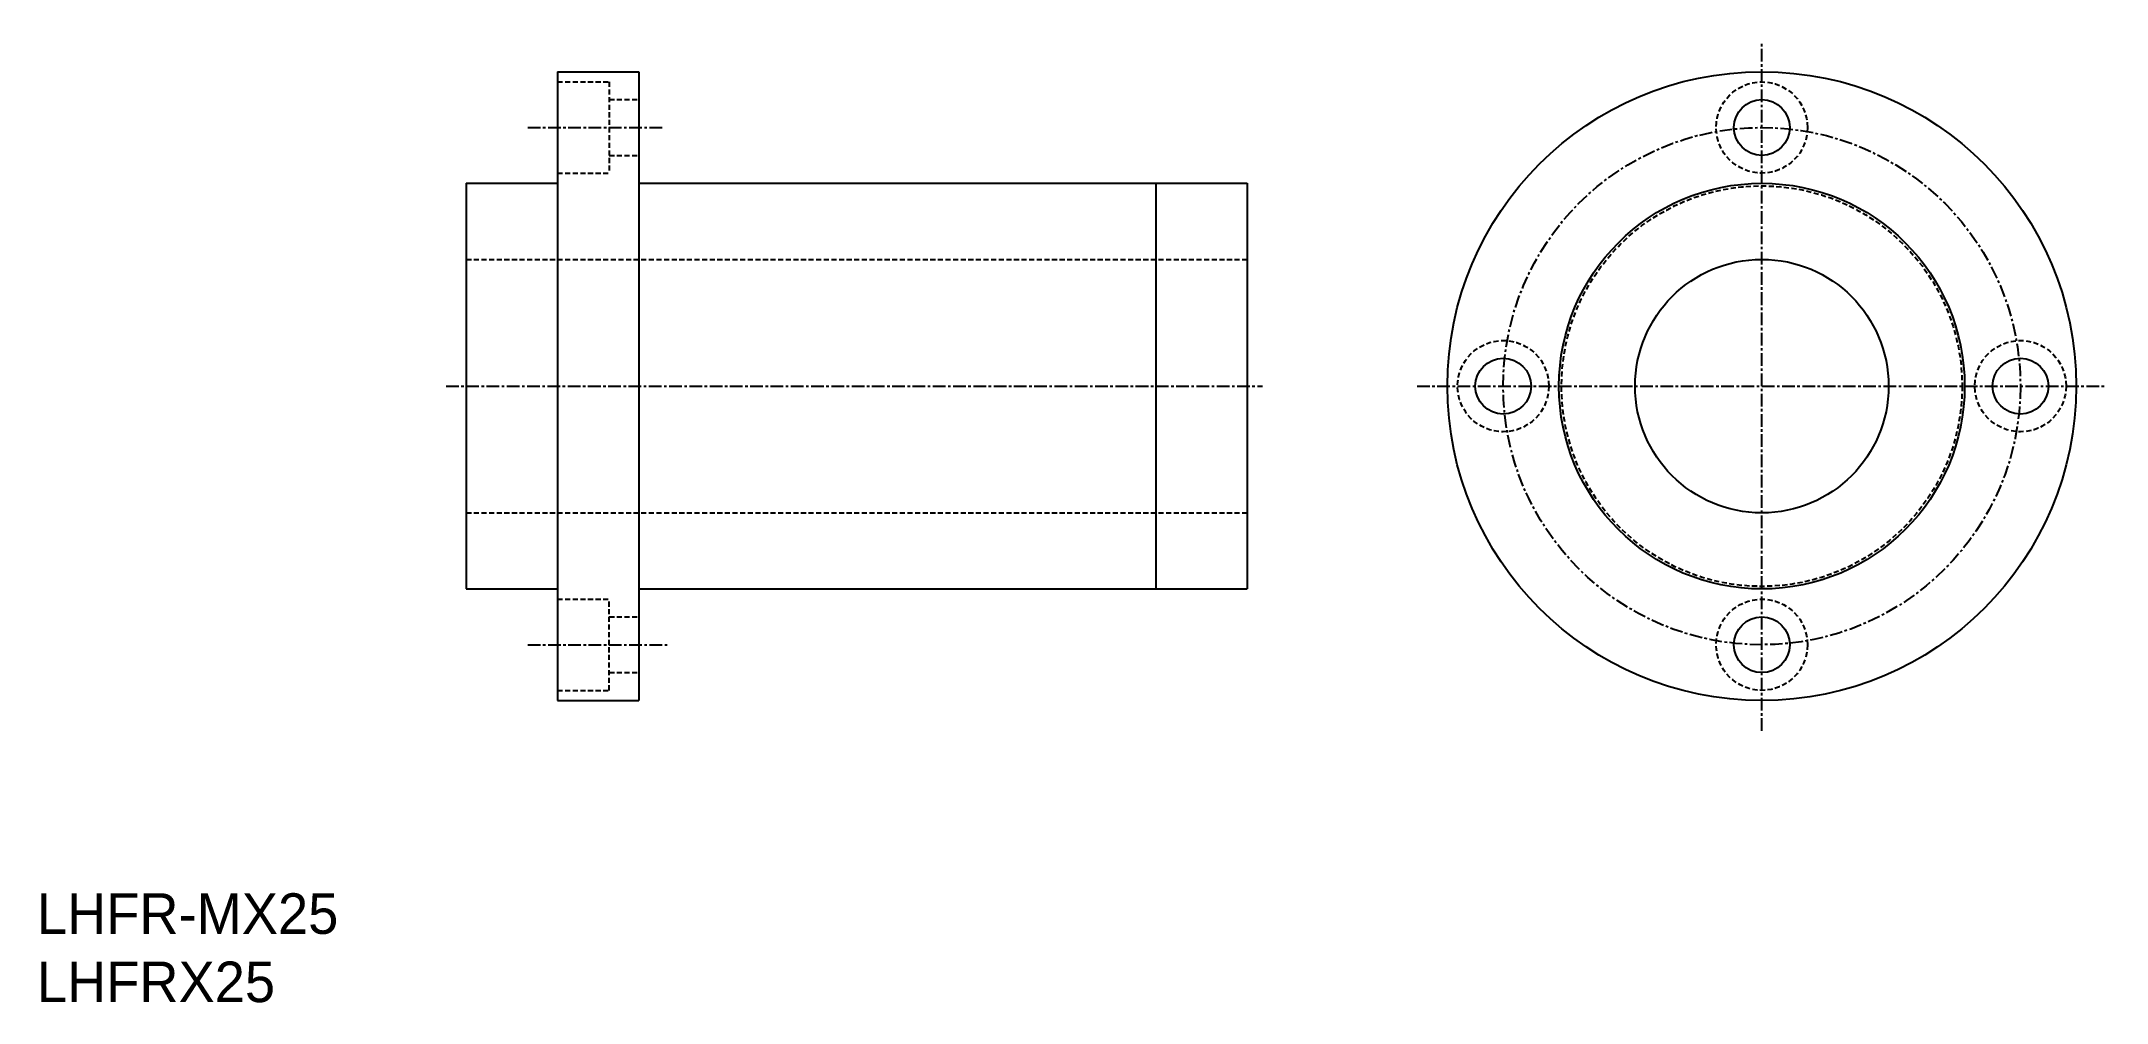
# Model space of a CAD drawing. Extents: x 256 to 460, y 114 to 209.
import ezdxf

# ---------------------------------------------------------------- set-up
doc = ezdxf.new("R2010")
doc.units = 0
doc.linetypes.add('CENTER', pattern=[2, 1.25, -0.25, 0.25, -0.25])
doc.linetypes.add('DASHED', pattern=[0.75, 0.5, -0.25])
doc.layers.get('0').update_dxf_attribs({"linetype": 'CONTINUOUS'})
doc.layers.add('CENTER', color=1, linetype='CENTER')

msp = doc.modelspace()

# ---------------------------------------------------------------- linework, layer by layer
at = {"color": 7, "linetype": 'CONTINUOUS'}
for p, q in [((307.32, 205.78), (315.32, 205.78)), ((307.32, 205.78), (307.32, 143.78)), ((315.32, 205.78), (315.32, 143.78)), ((298.32, 194.78), (307.32, 194.78)), ((298.32, 194.78), (298.32, 154.78)), ((315.32, 194.78), (375.32, 194.78)), ((366.32, 194.78), (366.32, 154.78)), ((375.32, 194.78), (375.32, 154.78)), ((298.32, 154.78), (307.32, 154.78)), ((315.32, 154.78), (375.32, 154.78)), ((307.32, 143.78), (315.32, 143.78))]:
    msp.add_line(p, q, dxfattribs=at)
at = {"color": 3, "linetype": 'DASHED'}
for p, q in [((307.32, 204.78), (312.42, 204.78)), ((312.42, 204.78), (312.42, 195.78)), ((312.42, 203.03), (315.32, 203.03)), ((307.32, 195.78), (312.42, 195.78)), ((312.42, 197.53), (315.32, 197.53)), ((298.32, 187.28), (375.32, 187.28)), ((298.32, 162.28), (375.32, 162.28)), ((307.32, 153.78), (312.42, 153.78)), ((312.42, 144.78), (312.42, 153.78)), ((312.42, 152.03), (315.32, 152.03)), ((307.32, 144.78), (312.42, 144.78)), ((312.42, 146.53), (315.32, 146.53))]:
    msp.add_line(p, q, dxfattribs=at)
at = {"color": 1, "linetype": 'CENTER'}
for p, q in [((304.38, 200.28), (317.88, 200.28)), ((296.32, 174.78), (376.82, 174.78)), ((304.38, 149.28), (318.38, 149.28))]:
    msp.add_line(p, q, dxfattribs=at)
at = {"color": 7, "linetype": 'CONTINUOUS'}
for centre, radius in [((426.06, 174.78), 31), ((426.06, 200.28), 2.75), ((426.06, 174.78), 20), ((426.06, 174.78), 12.5), ((400.56, 174.78), 2.75), ((451.56, 174.78), 2.75), ((426.06, 149.28), 2.75)]:
    msp.add_circle(centre, radius, dxfattribs=at)
at = {"color": 3, "linetype": 'DASHED'}
for centre, radius in [((426.06, 200.28), 4.5), ((426.06, 174.78), 19.75), ((400.56, 174.78), 4.5), ((451.56, 174.78), 4.5), ((426.06, 149.28), 4.5)]:
    msp.add_circle(centre, radius, dxfattribs=at)
at = {"layer": 'CENTER', "color": 1, "linetype": 'CENTER'}
for p, q in [((426.06, 140.78), (426.06, 208.78)), ((392.06, 174.78), (460.06, 174.78))]:
    msp.add_line(p, q, dxfattribs=at)
msp.add_circle((426.06, 174.78), 25.5, dxfattribs=at)

# ---------------------------------------------------------------- texts
at = {"color": 7, "linetype": 'CONTINUOUS'}
for s, p in [('LHFR-MX25', (255.98, 120.77)), ('LHFRX25', (255.98, 114.04))]:
    msp.add_text(s, height=4, dxfattribs=at).set_placement(p)

doc.saveas('drawing.dxf')
